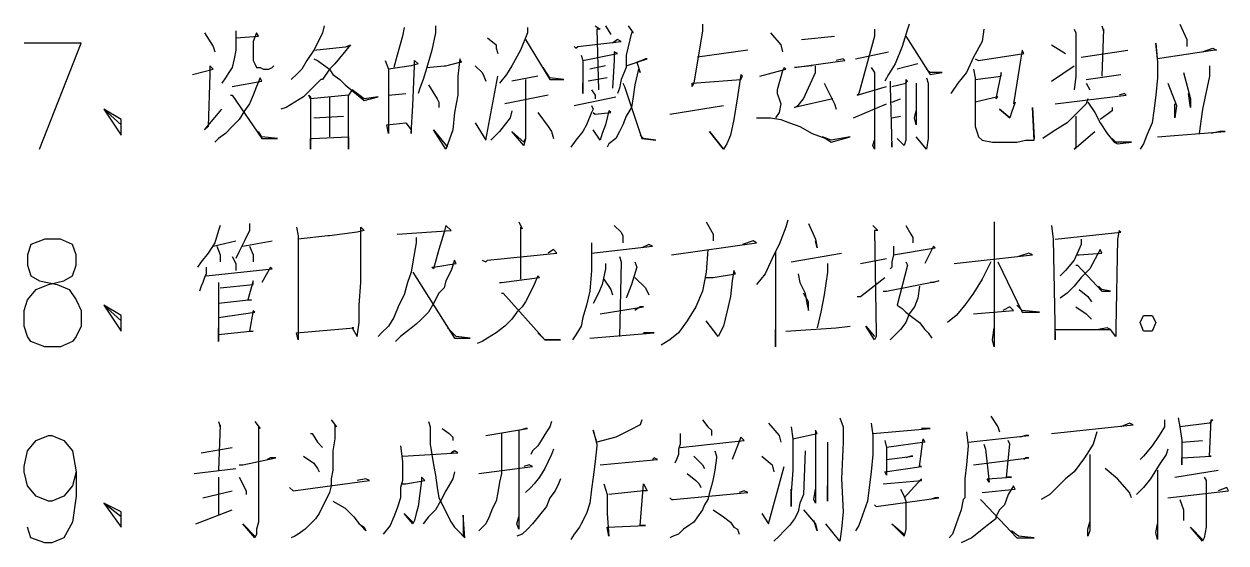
# Model space of a CAD drawing. Header units: millimetres. Extents: x -830 to 4759, y -3917 to 4295.
# Drawn here: x 2996.9 to 3448.1, y 2674.2 to 2869 of the extents above; entities that cross this region are included whole.
import ezdxf

# ---------------------------------------------------------------- set-up
doc = ezdxf.new("R2010")
doc.units = ezdxf.units.MM
doc.layers.add('1', color=7, linetype='Continuous')

msp = doc.modelspace()

# ---------------------------------------------------------------- linework, layer by layer
at = {"layer": '1', "color": 0, "lineweight": 25}
for points in [[(3064.64, 2865.76), (3067.9, 2860.55), (3068.55, 2858.59)], [(3076.37, 2866.41), (3076.37, 2863.16), (3076.37, 2859.25), (3075.72, 2855.99), (3075.07, 2852.73), (3073.77, 2850.78), (3072.46, 2848.82), (3071.16, 2846.87)], [(3076.37, 2863.81), (3084.84, 2864.46), (3084.19, 2865.76), (3082.89, 2862.5), (3082.89, 2859.9), (3082.89, 2857.94), (3082.89, 2855.34), (3083.54, 2854.03), (3084.19, 2852.73), (3085.49, 2852.73), (3086.8, 2852.08), (3088.75, 2852.08), (3090.06, 2852.73), (3090.71, 2853.38)], [(3109.6, 2868.37), (3108.95, 2865.76), (3107, 2861.85), (3105.69, 2859.25), (3103.09, 2855.34), (3101.13, 2852.08), (3099.18, 2850.12), (3097.22, 2848.17)], [(3139.58, 2867.72), (3138.93, 2864.46), (3136.97, 2857.29), (3135.67, 2852.73)], [(3151.31, 2868.37), (3151.31, 2865.76), (3150, 2859.25), (3148.05, 2852.73), (3146.74, 2848.17), (3145.44, 2844.91), (3144.79, 2842.96)], [(3185.84, 2867.72), (3185.84, 2865.76), (3183.23, 2859.25), (3179.98, 2853.38), (3178.02, 2850.12), (3175.42, 2846.87)], [(3211.25, 2868.37), (3213.21, 2867.07), (3211.9, 2867.07), (3212.56, 2844.26)], [(3215.16, 2868.37), (3217.12, 2865.11)], [(3223.63, 2868.37), (3225.59, 2865.76), (3224.94, 2865.76), (3222.98, 2857.29), (3222.98, 2852.73), (3221.03, 2848.17), (3220.38, 2844.91), (3219.72, 2842.96)], [(3251.65, 2869.02), (3251.65, 2866.41), (3248.39, 2846.87), (3247.74, 2845.56), (3247.74, 2846.87), (3265.99, 2848.17), (3266.64, 2849.47), (3265.99, 2850.12), (3264.68, 2841.65), (3263.38, 2833.18), (3262.08, 2827.32), (3260.77, 2824.06), (3259.47, 2822.1), (3254.26, 2828.62), (3259.47, 2822.1)], [(3277.06, 2865.76), (3280.97, 2861.2), (3281.63, 2858.59)], [(3316.16, 2867.07), (3316.16, 2864.46), (3310.3, 2842.96), (3309.64, 2842.3), (3320.72, 2845.56)], [(3329.19, 2869.02), (3328.54, 2867.07), (3326.59, 2860.55), (3323.98, 2854.03), (3321.37, 2850.12), (3320.07, 2847.52)], [(3357.21, 2867.07), (3356.56, 2862.5), (3353.3, 2856.64), (3350.7, 2850.78), (3347.44, 2846.87), (3344.83, 2842.96)], [(3391.09, 2867.07), (3391.75, 2865.76), (3391.75, 2849.47), (3391.09, 2844.26)], [(3401.52, 2868.37), (3402.17, 2866.41), (3402.17, 2867.07), (3401.52, 2849.47)], [(3430.84, 2869.02), (3433.45, 2863.16), (3433.45, 2860.55)], [(3002.74, 2822.1), (3018.38, 2861.85), (2996.88, 2861.85)], [(3105.69, 2859.25), (3118.73, 2860.55), (3118.07, 2860.55), (3119.38, 2861.2), (3113.51, 2854.03), (3111.56, 2852.08), (3108.95, 2848.17), (3108.3, 2848.17), (3105.04, 2844.91), (3101.78, 2841.65), (3098.53, 2839.7), (3095.27, 2837.74), (3093.31, 2837.09)], [(3170.85, 2863.81), (3174.11, 2861.2), (3174.11, 2859.9), (3174.76, 2857.94)], [(3185.19, 2863.16), (3194.31, 2848.17), (3199.52, 2848.17), (3194.31, 2848.82), (3191.71, 2852.73)], [(3203.43, 2860.55), (3204.09, 2859.9), (3204.74, 2860.55), (3221.03, 2862.5), (3219.72, 2863.16), (3217.77, 2861.85)], [(3288.79, 2863.16), (3301.17, 2864.46)], [(3327.89, 2864.46), (3337.01, 2850.12), (3341.57, 2850.78), (3337.01, 2850.78), (3335.71, 2852.08)], [(3382.62, 2861.2), (3387.84, 2857.94)], [(3439.31, 2858.59), (3443.22, 2859.9), (3444.53, 2859.25), (3443.87, 2859.25), (3422.37, 2855.99), (3421.72, 2861.85), (3422.37, 2854.68), (3422.37, 2848.82), (3421.72, 2842.3), (3421.07, 2836.44), (3420.42, 2831.88), (3418.46, 2827.32), (3417.16, 2824.06), (3415.86, 2822.1)], [(3206.04, 2857.29), (3206.69, 2855.34), (3206.69, 2846.87), (3206.69, 2842.96), (3206.69, 2844.91), (3206.69, 2846.87)], [(3206.69, 2855.34), (3219.72, 2857.94), (3218.42, 2858.59), (3218.42, 2855.34), (3217.77, 2844.91)], [(3268.59, 2859.25), (3249.7, 2856.64)], [(3308.99, 2855.99), (3321.37, 2858.59)], [(3353.95, 2855.99), (3355.26, 2855.34), (3372.2, 2857.94), (3371.55, 2859.25), (3370.9, 2854.68), (3369.59, 2846.87), (3368.29, 2839.05), (3368.94, 2839.7), (3367.64, 2835.79), (3366.99, 2833.83), (3363.08, 2837.09), (3366.99, 2833.83)], [(3393.7, 2856.64), (3411.29, 2859.25)], [(3060.08, 2850.12), (3067.9, 2852.08), (3066.6, 2853.38), (3066.6, 2850.12), (3065.95, 2830.58), (3064.64, 2829.27), (3071.16, 2837.09)], [(3105.69, 2855.99), (3107, 2855.34), (3111.56, 2852.08), (3112.86, 2850.12), (3115.47, 2848.17), (3117.42, 2846.21), (3124.59, 2840.35), (3129.8, 2841.65), (3124.59, 2841), (3120.03, 2844.26), (3118.73, 2842.3), (3104.39, 2841), (3103.74, 2842.3), (3104.39, 2841.65), (3104.39, 2822.1), (3104.39, 2825.36), (3104.39, 2826.01), (3105.04, 2826.01), (3118.73, 2826.67), (3118.73, 2822.1), (3118.73, 2842.3)], [(3132.41, 2855.34), (3133.71, 2852.08), (3133.71, 2842.96), (3133.71, 2835.14), (3133.71, 2827.97), (3133.06, 2831.23), (3140.23, 2831.88), (3142.18, 2829.27), (3142.18, 2827.97), (3142.84, 2838.39), (3143.49, 2853.38), (3143.49, 2855.34), (3144.79, 2854.03), (3142.18, 2853.38), (3133.71, 2852.08)], [(3148.05, 2852.73), (3154.56, 2853.38), (3155.22, 2853.38), (3160.43, 2854.68), (3161.08, 2854.68), (3160.43, 2855.99), (3159.78, 2849.47), (3159.78, 2842.3), (3158.47, 2835.79), (3157.82, 2829.27), (3156.52, 2825.36), (3155.22, 2822.1), (3150.65, 2829.27), (3155.87, 2822.76)], [(3166.29, 2853.38), (3168.9, 2850.78), (3169.55, 2849.47), (3170.2, 2847.52)], [(3215.16, 2853.38), (3209.3, 2852.08)], [(3222.98, 2853.38), (3230.8, 2855.99), (3230.15, 2855.99), (3228.85, 2855.34), (3226.89, 2854.68), (3228.19, 2850.78), (3227.54, 2852.08), (3226.24, 2846.21), (3225.59, 2841.65), (3224.94, 2837.74), (3222.98, 2834.49), (3221.68, 2831.23), (3220.38, 2828.62), (3219.07, 2826.01), (3216.47, 2824.06), (3215.81, 2822.76)], [(3273.16, 2849.47), (3282.93, 2852.08), (3282.28, 2852.73), (3281.63, 2851.43), (3279.67, 2844.26), (3279.67, 2843.61), (3279.67, 2842.96), (3280.32, 2841), (3280.97, 2839.05), (3280.32, 2835.79), (3279.02, 2833.83)], [(3292.7, 2853.38), (3286.19, 2852.73), (3305.08, 2855.34), (3304.43, 2855.99), (3301.83, 2855.34)], [(3300.52, 2841), (3286.19, 2837.74), (3287.49, 2838.39), (3289.45, 2841), (3294.01, 2850.78), (3294.01, 2853.38)], [(3314.86, 2852.73), (3316.16, 2850.78), (3316.16, 2841.65), (3316.16, 2829.27), (3316.16, 2822.1), (3315.51, 2823.41), (3316.16, 2825.36)], [(3332.45, 2854.03), (3324.63, 2852.08)], [(3353.3, 2852.08), (3353.95, 2848.82), (3353.95, 2830.58), (3354.61, 2828.62), (3355.26, 2826.67), (3356.56, 2825.36), (3360.47, 2824.71), (3364.38, 2824.71), (3369.59, 2824.71), (3372.85, 2825.36), (3375.46, 2825.36), (3376.11, 2825.36), (3375.46, 2837.74), (3376.11, 2826.01)], [(3382.62, 2847.52), (3391.09, 2853.38)], [(3441.92, 2853.38), (3441.92, 2849.47), (3439.31, 2837.09), (3438.01, 2827.97)], [(3075.07, 2845.56), (3086.15, 2847.52), (3085.49, 2848.82), (3084.19, 2845.56), (3082.89, 2842.3), (3081.58, 2839.05), (3079.63, 2836.44), (3077.68, 2833.18), (3075.07, 2830.58), (3072.46, 2827.97), (3069.86, 2826.01), (3068.55, 2824.71)], [(3166.29, 2831.88), (3170.2, 2825.36), (3174.76, 2849.47)], [(3189.75, 2849.47), (3179.98, 2847.52)], [(3185.19, 2848.17), (3185.19, 2826.01), (3184.54, 2823.41), (3179.98, 2828.62), (3184.54, 2824.71), (3185.19, 2826.01)], [(3215.81, 2848.82), (3208.65, 2847.52)], [(3322.03, 2847.52), (3322.03, 2845.56), (3322.68, 2822.76), (3322.68, 2824.71)], [(3322.68, 2845.56), (3327.89, 2846.87), (3328.54, 2847.52), (3327.89, 2848.17), (3327.89, 2839.05), (3327.89, 2829.27), (3327.89, 2825.36), (3327.24, 2823.41), (3324.63, 2826.01)], [(3335.71, 2848.82), (3336.36, 2846.87), (3336.36, 2826.01), (3335.71, 2822.1), (3331.8, 2826.67)], [(3353.95, 2848.17), (3363.73, 2849.47), (3363.73, 2850.78), (3361.77, 2841), (3362.42, 2841.65), (3353.95, 2839.7)], [(3395.66, 2848.17), (3408.69, 2850.12)], [(3432.15, 2850.78), (3434.75, 2841), (3434.75, 2837.74), (3434.1, 2842.96)], [(3133.71, 2842.3), (3140.23, 2842.96)], [(3148.7, 2846.21), (3151.96, 2841), (3152.61, 2839.7), (3152.61, 2837.74)], [(3209.95, 2844.26), (3211.25, 2842.3), (3211.25, 2841)], [(3221.68, 2846.87), (3222.33, 2845.56), (3228.85, 2826.01), (3234.06, 2825.36), (3229.5, 2826.01), (3228.19, 2827.32)], [(3297.26, 2846.87), (3301.17, 2839.05), (3301.83, 2837.09)], [(3331.8, 2846.87), (3331.8, 2845.56), (3331.8, 2831.23), (3331.15, 2833.83), (3331.8, 2836.44)], [(3383.93, 2839.05), (3410.64, 2842.3), (3409.99, 2842.96), (3408.04, 2842.3)], [(3395.66, 2846.87), (3396.96, 2844.26)], [(3426.28, 2846.87), (3429.54, 2838.39), (3428.89, 2833.83), (3428.89, 2839.05)], [(3074.42, 2842.3), (3075.07, 2842.3), (3086.15, 2826.01), (3092.01, 2826.01), (3086.15, 2826.67), (3084.84, 2828.62)], [(3111.56, 2841.65), (3111.56, 2826.67)], [(3193.66, 2842.3), (3177.37, 2839.05)], [(3209.95, 2838.39), (3210.6, 2837.09), (3209.95, 2835.79), (3208, 2831.23), (3206.69, 2828.62), (3204.09, 2825.36), (3202.13, 2822.76)], [(3203.43, 2838.39), (3219.07, 2841.65)], [(3239.27, 2835.14), (3259.47, 2838.39)], [(3308.34, 2833.83), (3320.72, 2839.05)], [(3322.68, 2839.7), (3325.93, 2841)], [(3396.31, 2841), (3395.66, 2839.05), (3392.4, 2835.79), (3388.49, 2831.88), (3383.28, 2828.62), (3379.37, 2826.01)], [(3396.31, 2839.7), (3398.91, 2835.79), (3400.87, 2831.88), (3403.48, 2827.97), (3406.08, 2824.71), (3407.38, 2824.06), (3412.6, 2824.71), (3406.73, 2824.71), (3405.43, 2826.01)], [(3033.37, 2831.23), (3026.85, 2837.09), (3033.37, 2827.32), (3033.37, 2833.18), (3026.85, 2837.09)], [(3105.69, 2833.83), (3116.77, 2834.49)], [(3179.98, 2836.44), (3179.32, 2833.83), (3175.42, 2828.62), (3172.16, 2825.36)], [(3189.75, 2835.79), (3193.66, 2830.58), (3194.96, 2828.62), (3195.61, 2826.01)], [(3210.6, 2835.79), (3211.25, 2835.14), (3217.12, 2835.79), (3216.47, 2836.44), (3215.16, 2831.23), (3213.86, 2827.97), (3213.21, 2825.36), (3210.6, 2829.27)], [(3271.85, 2833.83), (3277.06, 2833.83), (3280.97, 2833.18), (3284.23, 2831.88), (3288.14, 2830.58), (3292.7, 2827.97), (3297.92, 2826.01), (3299.87, 2824.71), (3307.04, 2826.67), (3299.87, 2825.36), (3296.61, 2826.67)], [(3322.68, 2833.83), (3325.93, 2834.49)], [(3391.75, 2834.49), (3391.75, 2831.88), (3391.75, 2822.76), (3391.09, 2822.1), (3398.91, 2828.62)], [(3405.43, 2837.74), (3405.43, 2836.44), (3400.87, 2833.18)], [(3422.37, 2826.67), (3447.78, 2828.62), (3445.83, 2828.62), (3442.57, 2827.97)], [(3070.51, 2793.43), (3069.86, 2791.48), (3068.55, 2786.92), (3065.95, 2783.01), (3063.34, 2779.75), (3062.04, 2777.8)], [(3081.58, 2794.09), (3081.58, 2791.48), (3079.63, 2787.57), (3077.68, 2783.66), (3076.37, 2781.05)], [(3136.97, 2790.18), (3157.17, 2791.48), (3155.22, 2793.43), (3154.56, 2790.83), (3152.61, 2784.31), (3150.65, 2777.14), (3150, 2777.8), (3150.65, 2777.8), (3159.13, 2779.1), (3158.47, 2780.4), (3157.17, 2776.49), (3155.22, 2772.58), (3154.56, 2769.98), (3152.61, 2768.02), (3150.65, 2764.11), (3148.7, 2760.85), (3146.09, 2758.25), (3144.14, 2756.29), (3141.53, 2754.34), (3138.27, 2751.73), (3136.32, 2749.78)], [(3182.58, 2794.74), (3183.89, 2792.13), (3183.23, 2792.78), (3183.23, 2773.23)], [(3218.42, 2793.43), (3221.03, 2790.83), (3221.68, 2789.52), (3221.68, 2786.92)], [(3252.96, 2794.74), (3255.56, 2790.18), (3255.56, 2787.57)], [(3283.58, 2795.39), (3282.93, 2792.78), (3280.32, 2786.27), (3278.37, 2782.36), (3275.11, 2775.19), (3271.85, 2771.28)], [(3291.4, 2794.09), (3294.01, 2788.22), (3294.66, 2784.96), (3294.01, 2787.57)], [(3315.51, 2793.43), (3317.46, 2791.48), (3316.16, 2791.48), (3316.81, 2753.04), (3316.81, 2751.73), (3316.16, 2750.43), (3312.9, 2755.64), (3316.16, 2751.73)], [(3327.89, 2793.43), (3329.84, 2790.18), (3330.5, 2788.87), (3330.5, 2786.92)], [(3361.12, 2794.74), (3361.12, 2764.11), (3361.12, 2747.82), (3360.47, 2750.43), (3361.12, 2754.99)], [(3382.62, 2793.43), (3383.28, 2788.22), (3383.93, 2750.43), (3383.93, 2754.34), (3404.78, 2754.34), (3403.48, 2754.99), (3400.22, 2754.34)], [(3099.18, 2792.78), (3099.83, 2789.52), (3099.83, 2758.9), (3099.83, 2757.6), (3099.83, 2750.43), (3099.18, 2753.04), (3120.68, 2754.99), (3120.03, 2754.99), (3121.98, 2751.73), (3122.64, 2756.94), (3122.64, 2763.46), (3123.29, 2771.93), (3123.29, 2792.78), (3124.59, 2791.48), (3121.98, 2790.83), (3111.56, 2789.52), (3110.91, 2789.52), (3099.83, 2788.22)], [(3144.14, 2788.87), (3144.14, 2786.92), (3142.84, 2779.75), (3142.18, 2775.84), (3140.88, 2771.93), (3139.58, 2767.37), (3137.62, 2763.46), (3135.67, 2758.9), (3133.71, 2755.64), (3131.11, 2753.04), (3129.8, 2751.73)], [(3383.93, 2788.22), (3408.69, 2790.83), (3408.04, 2791.48), (3407.38, 2788.22), (3406.73, 2754.99), (3406.73, 2751.73), (3404.78, 2754.34)], [(3004.7, 2788.22), (2999.48, 2786.27), (2998.18, 2782.36), (2998.18, 2778.45), (2999.48, 2774.54), (3002.74, 2772.58), (3009.26, 2771.28), (3013.82, 2769.33), (3016.42, 2765.42), (3018.38, 2761.51), (3018.38, 2755.64), (3016.42, 2751.73), (3015.12, 2749.78), (3010.56, 2747.82), (3004.7, 2747.82), (2999.48, 2749.78), (2998.18, 2751.73), (2996.88, 2755.64), (2996.88, 2761.51), (2998.18, 2765.42), (3001.44, 2769.33), (3006, 2771.28), (3011.86, 2772.58), (3015.12, 2774.54), (3016.42, 2778.45), (3016.42, 2782.36), (3015.12, 2786.27), (3010.56, 2788.22), (3004.7, 2788.22)], [(3067.9, 2785.62), (3076.37, 2787.57)], [(3069.2, 2785.62), (3070.51, 2782.36), (3070.51, 2779.75)], [(3078.98, 2785.62), (3090.06, 2787.57)], [(3081.58, 2785.62), (3082.89, 2782.36), (3082.89, 2779.75)], [(3168.9, 2780.4), (3170.2, 2779.75), (3170.85, 2780.4), (3196.92, 2783.01), (3195.61, 2784.31), (3193.66, 2783.01)], [(3209.95, 2786.92), (3209.95, 2783.66), (3209.95, 2776.49), (3209.3, 2768.67), (3208, 2763.46), (3206.69, 2758.9), (3206.04, 2755.64), (3204.09, 2752.38), (3202.78, 2750.43)], [(3209.95, 2783.01), (3232.76, 2785.62), (3231.45, 2786.27), (3228.85, 2784.96)], [(3253.61, 2784.31), (3252.96, 2775.84), (3251.65, 2768.67), (3249.05, 2762.81), (3245.79, 2757.6), (3242.53, 2753.04), (3239.27, 2750.43), (3236.01, 2748.47)], [(3239.92, 2782.36), (3271.85, 2786.92), (3270.55, 2787.57), (3266.64, 2786.27)], [(3323.33, 2785.62), (3323.33, 2782.36), (3322.68, 2779.75), (3322.68, 2777.8), (3322.03, 2777.14)], [(3323.33, 2782.36), (3338.97, 2784.96), (3338.32, 2785.62), (3335.06, 2779.1)], [(3393.7, 2788.22), (3393.7, 2786.27), (3391.09, 2780.4), (3387.84, 2776.49), (3385.88, 2774.54)], [(3392.4, 2782.36), (3393.05, 2782.36), (3401.52, 2783.01), (3400.87, 2784.31), (3396.96, 2777.14), (3393.7, 2773.89), (3391.09, 2770.63), (3388.49, 2768.02), (3385.88, 2766.07)], [(3075.07, 2781.71), (3076.37, 2779.1), (3076.37, 2776.49)], [(3220.38, 2781.71), (3221.03, 2779.75), (3220.38, 2751.73)], [(3226.24, 2779.75), (3226.89, 2777.8), (3224.94, 2771.28), (3222.98, 2766.07)], [(3279.02, 2783.66), (3279.02, 2747.82), (3279.02, 2751.73), (3279.02, 2754.34)], [(3284.88, 2779.75), (3303.78, 2783.01)], [(3310.95, 2779.1), (3320.72, 2781.05)], [(3327.89, 2779.75), (3328.54, 2778.45), (3324.63, 2763.46), (3326.59, 2762.16), (3327.89, 2760.85), (3330.5, 2758.9), (3333.1, 2756.94), (3335.06, 2754.34), (3336.36, 2753.04), (3337.66, 2751.08)], [(3359.82, 2779.75), (3356.56, 2773.23), (3353.3, 2768.02), (3350.04, 2763.46), (3346.79, 2759.55), (3343.53, 2756.94)], [(3346.13, 2779.1), (3375.46, 2782.36), (3374.15, 2783.01), (3370.24, 2781.71)], [(3362.42, 2779.75), (3371.55, 2760.85), (3378.06, 2760.85), (3371.55, 2761.51), (3369.59, 2763.46)], [(3065.29, 2777.8), (3065.29, 2775.19), (3064.64, 2773.89), (3063.99, 2771.93), (3063.34, 2770.63), (3062.69, 2768.67)], [(3065.29, 2774.54), (3090.06, 2777.14), (3089.4, 2777.8), (3086.15, 2771.93)], [(3142.84, 2775.84), (3158.47, 2751.08), (3164.34, 2751.08), (3159.13, 2751.73), (3158.47, 2752.38), (3155.87, 2754.99)], [(3215.16, 2779.1), (3215.16, 2777.14), (3213.86, 2771.28), (3212.56, 2768.02), (3210.6, 2764.11)], [(3252.96, 2773.89), (3255.56, 2773.89), (3264.03, 2775.19), (3263.38, 2776.49), (3262.73, 2772.58), (3262.08, 2766.72), (3260.77, 2760.85), (3259.47, 2755.64), (3257.52, 2751.73), (3252.96, 2757.6)], [(3287.49, 2775.19), (3288.14, 2771.93), (3290.1, 2768.02), (3290.75, 2764.11), (3291.4, 2761.51), (3291.4, 2764.76), (3289.45, 2768.02)], [(3298.57, 2779.1), (3298.57, 2775.84), (3297.26, 2767.37), (3295.96, 2760.85), (3294.66, 2754.99)], [(3391.75, 2778.45), (3392.4, 2778.45), (3401.52, 2768.67), (3404.78, 2768.67), (3401.52, 2769.33), (3400.22, 2770.63)], [(3070.51, 2769.98), (3082.89, 2771.28), (3082.89, 2772.58), (3080.93, 2765.42), (3082.24, 2765.42), (3069.86, 2764.11)], [(3069.86, 2771.93), (3069.86, 2770.63), (3069.86, 2761.51), (3069.86, 2749.78), (3069.86, 2751.73), (3069.86, 2754.99)], [(3175.42, 2771.93), (3176.07, 2771.93), (3190.4, 2773.89), (3189.75, 2774.54), (3188.45, 2771.28), (3186.49, 2767.37), (3185.19, 2764.76), (3183.89, 2762.81), (3181.93, 2760.85), (3179.98, 2758.25), (3177.37, 2755.64), (3174.11, 2753.04), (3170.85, 2751.08), (3168.9, 2749.78), (3166.94, 2749.13)], [(3214.51, 2773.23), (3217.12, 2769.33), (3217.77, 2767.37)], [(3226.24, 2773.89), (3230.15, 2769.98), (3231.45, 2767.37)], [(3309.64, 2766.72), (3310.95, 2766.72), (3320.07, 2773.89)], [(3319.42, 2768.67), (3320.72, 2768.67), (3340.27, 2772.58), (3338.32, 2771.93), (3337.01, 2771.93)], [(3333.1, 2770.63), (3332.45, 2766.07), (3331.15, 2762.81), (3329.19, 2760.2), (3327.89, 2756.94), (3325.93, 2754.34), (3323.98, 2752.38), (3322.03, 2750.43)], [(3176.07, 2768.02), (3176.72, 2768.02), (3192.36, 2750.43), (3198.22, 2750.43), (3197.57, 2750.43), (3192.36, 2750.43), (3189.75, 2753.04)], [(3393.05, 2769.33), (3396.31, 2766.72), (3397.61, 2764.76)], [(3033.37, 2757.6), (3026.85, 2763.46), (3033.37, 2753.69), (3033.37, 2759.55), (3026.85, 2763.46)], [(3213.21, 2760.2), (3229.5, 2762.81), (3228.19, 2762.81), (3226.24, 2761.51)], [(3353.3, 2760.2), (3368.29, 2761.51), (3366.99, 2762.81), (3364.38, 2761.51)], [(3391.75, 2762.81), (3395.66, 2760.2), (3397.61, 2758.25)], [(3069.86, 2758.9), (3083.54, 2760.85), (3082.89, 2761.51), (3081.58, 2753.69), (3082.89, 2753.69), (3069.86, 2752.38)], [(3420.42, 2759.55), (3421.72, 2756.94), (3420.42, 2753.69), (3417.16, 2753.69), (3415.86, 2756.94), (3417.16, 2759.55), (3420.42, 2759.55)], [(3209.3, 2751.08), (3233.41, 2753.04), (3232.1, 2753.04), (3229.5, 2753.04)], [(3282.93, 2753.69), (3301.83, 2754.99), (3307.04, 2755.64)], [(3303.13, 2721.11), (3304.43, 2717.85), (3304.43, 2711.98), (3303.78, 2698.3), (3304.43, 2685.92), (3303.78, 2679.4), (3303.13, 2674.84), (3297.92, 2681.36)], [(3359.82, 2721.76), (3362.42, 2717.85), (3363.08, 2715.89)], [(3430.19, 2721.11), (3430.84, 2717.85), (3431.49, 2712.64), (3431.49, 2708.07), (3431.49, 2705.47), (3431.49, 2703.51), (3431.49, 2706.12), (3442.57, 2706.77), (3441.92, 2706.77), (3442.57, 2720.46), (3443.22, 2720.46), (3441.92, 2719.15), (3430.84, 2717.85)], [(3069.86, 2719.8), (3070.51, 2717.85), (3070.51, 2718.5), (3069.86, 2701.56)], [(3083.54, 2719.8), (3085.49, 2717.2), (3084.84, 2717.85), (3084.84, 2684.62), (3084.84, 2682.01), (3084.19, 2679.4), (3084.19, 2677.45), (3083.54, 2676.15), (3078.98, 2681.36), (3083.54, 2676.8)], [(3112.21, 2720.46), (3114.16, 2717.85), (3113.51, 2718.5), (3113.51, 2713.29), (3112.86, 2708.73), (3112.86, 2705.47), (3112.86, 2701.56), (3112.21, 2698.3), (3112.21, 2695.69), (3111.56, 2693.09), (3110.26, 2690.48), (3108.95, 2687.88), (3107.65, 2685.27), (3106.35, 2683.31), (3104.39, 2681.36), (3102.44, 2679.4), (3099.83, 2677.45), (3098.53, 2676.8), (3097.22, 2676.15)], [(3148.7, 2719.8), (3149.35, 2717.85), (3149.35, 2711.33), (3150, 2707.42), (3150.65, 2703.51), (3151.31, 2699.6), (3151.96, 2695.04), (3152.61, 2691.13), (3154.56, 2687.22), (3155.87, 2684.62), (3157.17, 2682.01), (3158.47, 2680.06), (3160.43, 2678.1), (3161.73, 2676.8), (3162.38, 2676.15), (3161.73, 2684.62), (3161.73, 2676.8)], [(3153.91, 2717.2), (3156.52, 2715.24), (3157.82, 2713.94), (3157.82, 2712.64)], [(3170.2, 2714.59), (3185.84, 2717.2), (3185.19, 2717.2), (3183.23, 2716.55)], [(3182.58, 2716.55), (3182.58, 2679.4), (3181.93, 2681.36), (3182.58, 2683.97)], [(3194.96, 2719.8), (3194.31, 2717.85), (3193.01, 2715.89), (3191.05, 2712.64), (3189.75, 2710.68), (3187.8, 2708.73), (3187.14, 2707.42)], [(3228.85, 2720.46), (3228.19, 2718.5), (3224.29, 2716.55), (3219.07, 2713.94), (3211.9, 2711.98), (3210.6, 2716.55), (3211.9, 2711.33), (3211.9, 2710.68), (3211.25, 2704.82), (3210.6, 2698.95), (3209.95, 2694.39), (3209.3, 2689.18), (3208, 2685.27), (3206.04, 2681.36), (3205.39, 2680.06), (3203.43, 2677.45), (3202.13, 2675.49)], [(3251.65, 2720.46), (3253.61, 2717.85), (3254.91, 2716.55), (3254.91, 2714.59)], [(3276.41, 2719.15), (3280.32, 2714.59), (3280.97, 2711.98)], [(3284.88, 2717.85), (3285.54, 2713.29), (3285.54, 2701.56), (3284.88, 2693.09), (3284.88, 2687.88), (3284.88, 2691.13), (3284.88, 2694.39)], [(3285.54, 2713.29), (3294.66, 2715.24), (3294.01, 2716.55), (3294.01, 2704.17), (3294.01, 2693.74), (3294.01, 2693.09), (3294.01, 2689.18), (3293.35, 2690.48), (3294.01, 2694.39)], [(3314.86, 2719.15), (3315.51, 2714.59), (3315.51, 2707.42), (3314.86, 2700.91), (3314.21, 2695.04), (3313.55, 2689.83), (3311.6, 2684.62), (3310.3, 2680.71), (3308.99, 2678.75)], [(3315.51, 2715.24), (3337.01, 2717.2), (3336.36, 2717.2), (3333.75, 2717.2)], [(3382.62, 2715.24), (3413.25, 2718.5), (3411.95, 2719.15), (3408.69, 2717.85)], [(3424.98, 2720.46), (3424.98, 2717.85), (3423.02, 2714.59), (3420.42, 2710.68), (3417.16, 2706.77), (3415.86, 2705.47)], [(3016.42, 2700.91), (3015.12, 2695.69), (3011.86, 2691.78), (3007.3, 2689.83), (3006, 2689.83), (3001.44, 2691.78), (2998.18, 2695.69), (2996.88, 2700.91), (2996.88, 2702.86), (2998.18, 2708.73), (3001.44, 2712.64), (3006, 2714.59), (3007.3, 2714.59), (3011.86, 2712.64), (3015.12, 2708.73), (3016.42, 2700.91), (3016.42, 2691.78), (3015.12, 2682.01), (3011.86, 2676.15), (3007.3, 2674.19), (3004.7, 2674.19), (2999.48, 2676.15), (2998.18, 2680.06)], [(3104.39, 2715.24), (3105.04, 2715.24), (3107, 2711.98), (3108.95, 2710.03)], [(3176.07, 2715.24), (3176.07, 2704.17), (3176.07, 2700.26), (3175.42, 2697), (3174.76, 2693.09), (3174.11, 2689.83), (3172.81, 2687.22), (3171.51, 2683.97), (3170.2, 2681.36), (3168.25, 2679.4), (3167.6, 2678.75)], [(3243.18, 2715.24), (3243.18, 2711.33), (3242.53, 2709.38), (3242.53, 2707.42), (3241.88, 2705.47), (3241.23, 2704.17)], [(3243.18, 2710.03), (3267.29, 2712.64), (3265.99, 2713.94), (3262.73, 2705.47)], [(3298.57, 2711.98), (3298.57, 2710.03), (3298.57, 2689.83), (3298.57, 2692.44), (3298.57, 2695.69)], [(3320.07, 2712.64), (3320.72, 2710.03), (3320.72, 2705.47), (3320.72, 2699.6), (3320.07, 2700.91), (3333.75, 2702.86), (3333.1, 2702.86), (3334.41, 2713.29), (3335.06, 2711.98), (3320.72, 2710.03)], [(3350.7, 2715.89), (3351.35, 2710.68), (3350.7, 2703.51), (3350.04, 2698.3), (3350.04, 2691.13), (3349.39, 2690.48), (3348.74, 2686.57), (3346.79, 2681.36), (3345.48, 2677.45), (3344.18, 2676.15)], [(3351.35, 2711.98), (3374.15, 2714.59), (3372.85, 2714.59), (3370.9, 2713.94)], [(3357.21, 2711.33), (3357.86, 2709.38), (3359.17, 2697), (3358.51, 2698.3), (3367.64, 2698.95), (3365.68, 2698.95), (3366.99, 2711.33), (3366.33, 2712.64)], [(3399.57, 2715.89), (3398.26, 2711.33), (3395, 2706.12), (3391.09, 2700.91), (3387.84, 2698.3), (3384.58, 2695.04), (3381.97, 2692.44), (3378.71, 2690.48)], [(3431.49, 2711.98), (3439.31, 2712.64)], [(3063.34, 2708.07), (3075.07, 2710.03)], [(3138.27, 2710.68), (3138.93, 2704.82), (3138.93, 2698.95), (3138.93, 2697.65), (3138.27, 2695.04), (3138.27, 2691.13), (3136.97, 2687.22), (3135.67, 2683.97), (3134.36, 2680.71), (3131.76, 2677.45)], [(3138.93, 2706.77), (3159.78, 2708.07), (3158.47, 2708.73), (3157.17, 2708.07), (3158.47, 2708.73)], [(3195.61, 2709.38), (3194.96, 2707.42), (3193.66, 2704.82), (3192.36, 2702.21), (3190.4, 2698.95), (3188.45, 2696.35), (3187.14, 2695.04), (3185.19, 2693.09)], [(3256.21, 2708.73), (3256.87, 2706.77), (3256.87, 2706.12), (3256.21, 2701.56), (3255.56, 2698.3), (3254.91, 2695.69), (3254.26, 2693.09), (3253.61, 2690.48), (3252.3, 2688.53), (3251.65, 2686.57), (3249.7, 2683.97), (3248.39, 2682.01), (3246.44, 2680.71), (3244.48, 2679.4), (3242.53, 2677.45), (3240.58, 2676.8), (3239.27, 2676.15)], [(3290.1, 2708.73), (3289.45, 2692.44), (3288.14, 2689.18), (3287.49, 2685.92), (3286.19, 2683.31), (3284.23, 2680.71), (3282.28, 2678.75), (3280.32, 2676.8), (3278.37, 2674.84)], [(3396.96, 2707.42), (3396.96, 2705.47), (3396.96, 2678.75), (3396.31, 2676.8), (3396.31, 2679.4), (3396.96, 2682.01)], [(3426.28, 2709.38), (3425.63, 2707.42), (3423.02, 2703.51), (3419.77, 2698.3), (3417.16, 2695.04), (3414.55, 2692.44)], [(3077.68, 2703.51), (3078.98, 2703.51), (3091.36, 2706.12), (3089.4, 2706.12), (3088.1, 2705.47)], [(3101.78, 2706.77), (3105.69, 2704.17), (3107, 2702.21), (3107.65, 2700.91)], [(3167.6, 2700.26), (3187.8, 2702.86), (3186.49, 2703.51), (3184.54, 2702.86)], [(3213.21, 2703.51), (3234.71, 2705.47), (3233.41, 2706.12), (3232.76, 2705.47)], [(3248.39, 2706.77), (3250.35, 2704.82), (3251.65, 2703.51), (3252.3, 2702.21)], [(3273.81, 2706.77), (3277.72, 2703.51), (3278.37, 2700.91)], [(3320.72, 2705.47), (3330.5, 2706.77), (3329.84, 2706.77), (3327.89, 2706.12)], [(3353.3, 2703.51), (3374.15, 2706.12), (3372.85, 2706.12), (3372.2, 2705.47)], [(3060.73, 2700.26), (3076.37, 2702.21)], [(3069.86, 2698.95), (3069.86, 2697.65), (3069.86, 2684.62)], [(3077.68, 2698.95), (3080.28, 2693.74), (3080.28, 2692.44)], [(3138.93, 2696.35), (3140.23, 2696.35), (3147.4, 2697.65), (3146.09, 2698.95), (3146.09, 2697.65), (3144.79, 2687.88), (3144.14, 2685.27), (3143.49, 2682.66), (3142.84, 2681.36), (3139.58, 2685.27), (3142.84, 2682.01)], [(3158.47, 2700.91), (3157.82, 2698.3), (3155.22, 2693.74), (3153.26, 2689.83), (3151.31, 2686.57), (3148.7, 2683.97), (3146.74, 2681.36)], [(3245.79, 2700.26), (3249.05, 2697.65), (3250.35, 2696.35), (3251, 2695.04)], [(3273.81, 2685.27), (3276.41, 2681.36), (3282.28, 2702.86)], [(3412.6, 2691.13), (3411.95, 2693.09), (3407.38, 2698.3), (3402.82, 2702.21)], [(3422.37, 2701.56), (3422.37, 2677.45), (3422.37, 2675.49), (3421.72, 2678.1), (3422.37, 2681.36)], [(3428.89, 2698.95), (3445.18, 2701.56)], [(3439.96, 2698.95), (3440.62, 2697.65), (3440.62, 2686.57), (3440.62, 2680.06), (3439.96, 2676.15), (3439.31, 2674.84), (3434.75, 2680.06), (3439.31, 2675.49)], [(3096.57, 2695.04), (3097.87, 2693.74), (3126.55, 2697.65), (3125.24, 2698.3), (3121.98, 2697.65)], [(3198.22, 2698.3), (3197.57, 2696.35), (3196.27, 2693.74), (3194.31, 2691.13), (3193.01, 2687.88), (3190.4, 2684.62), (3187.8, 2681.36), (3185.84, 2679.4), (3183.89, 2677.45), (3181.93, 2676.8)], [(3214.51, 2696.35), (3215.81, 2692.44), (3215.81, 2685.27), (3216.47, 2676.8), (3215.81, 2680.06), (3230.15, 2680.71), (3228.19, 2680.71), (3229.5, 2696.35), (3230.8, 2693.74), (3229.5, 2693.74), (3216.47, 2692.44)], [(3319.42, 2696.35), (3333.75, 2697.65), (3333.75, 2698.3), (3327.24, 2691.13)], [(3325.93, 2694.39), (3327.24, 2691.78), (3327.89, 2689.83), (3327.89, 2686.57), (3327.89, 2682.66), (3327.89, 2679.4), (3327.24, 2676.8), (3322.68, 2681.36), (3327.24, 2677.45)], [(3356.56, 2693.09), (3368.94, 2694.39), (3368.29, 2695.69), (3366.33, 2692.44), (3365.03, 2688.53), (3363.08, 2686.57), (3361.77, 2683.97), (3361.77, 2683.31), (3358.51, 2680.71), (3355.91, 2678.75), (3352.65, 2676.15), (3348.74, 2674.19)], [(3426.28, 2691.13), (3449.09, 2693.74), (3448.44, 2695.04), (3445.18, 2693.74)], [(3063.99, 2691.13), (3075.07, 2693.74)], [(3112.86, 2689.83), (3117.42, 2687.22), (3120.68, 2683.97), (3122.64, 2681.36), (3124.59, 2680.06), (3125.24, 2678.75), (3123.29, 2680.71)], [(3239.27, 2691.13), (3239.92, 2690.48), (3240.58, 2690.48), (3268.59, 2693.09), (3267.29, 2693.74), (3265.34, 2693.09)], [(3316.16, 2688.53), (3316.81, 2687.88), (3340.27, 2691.13), (3338.97, 2691.13), (3337.01, 2690.48)], [(3355.91, 2690.48), (3356.56, 2689.83), (3369.59, 2676.15), (3376.11, 2676.15), (3370.24, 2676.8), (3367.64, 2678.75)], [(3430.84, 2690.48), (3432.15, 2686.57), (3432.15, 2684.62), (3432.15, 2682.66)], [(3033.37, 2683.97), (3026.85, 2689.18), (3033.37, 2680.06), (3033.37, 2685.92), (3026.85, 2689.18)], [(3061.39, 2681.36), (3075.07, 2686.57)], [(3255.56, 2686.57), (3259.47, 2683.97), (3262.08, 2682.01), (3263.38, 2680.06), (3264.68, 2679.4), (3265.34, 2677.45)], [(3289.45, 2686.57), (3294.01, 2681.36), (3294.66, 2678.75), (3293.35, 2682.66)]]:
    msp.add_lwpolyline(points, dxfattribs=at)

doc.saveas('drawing.dxf')
